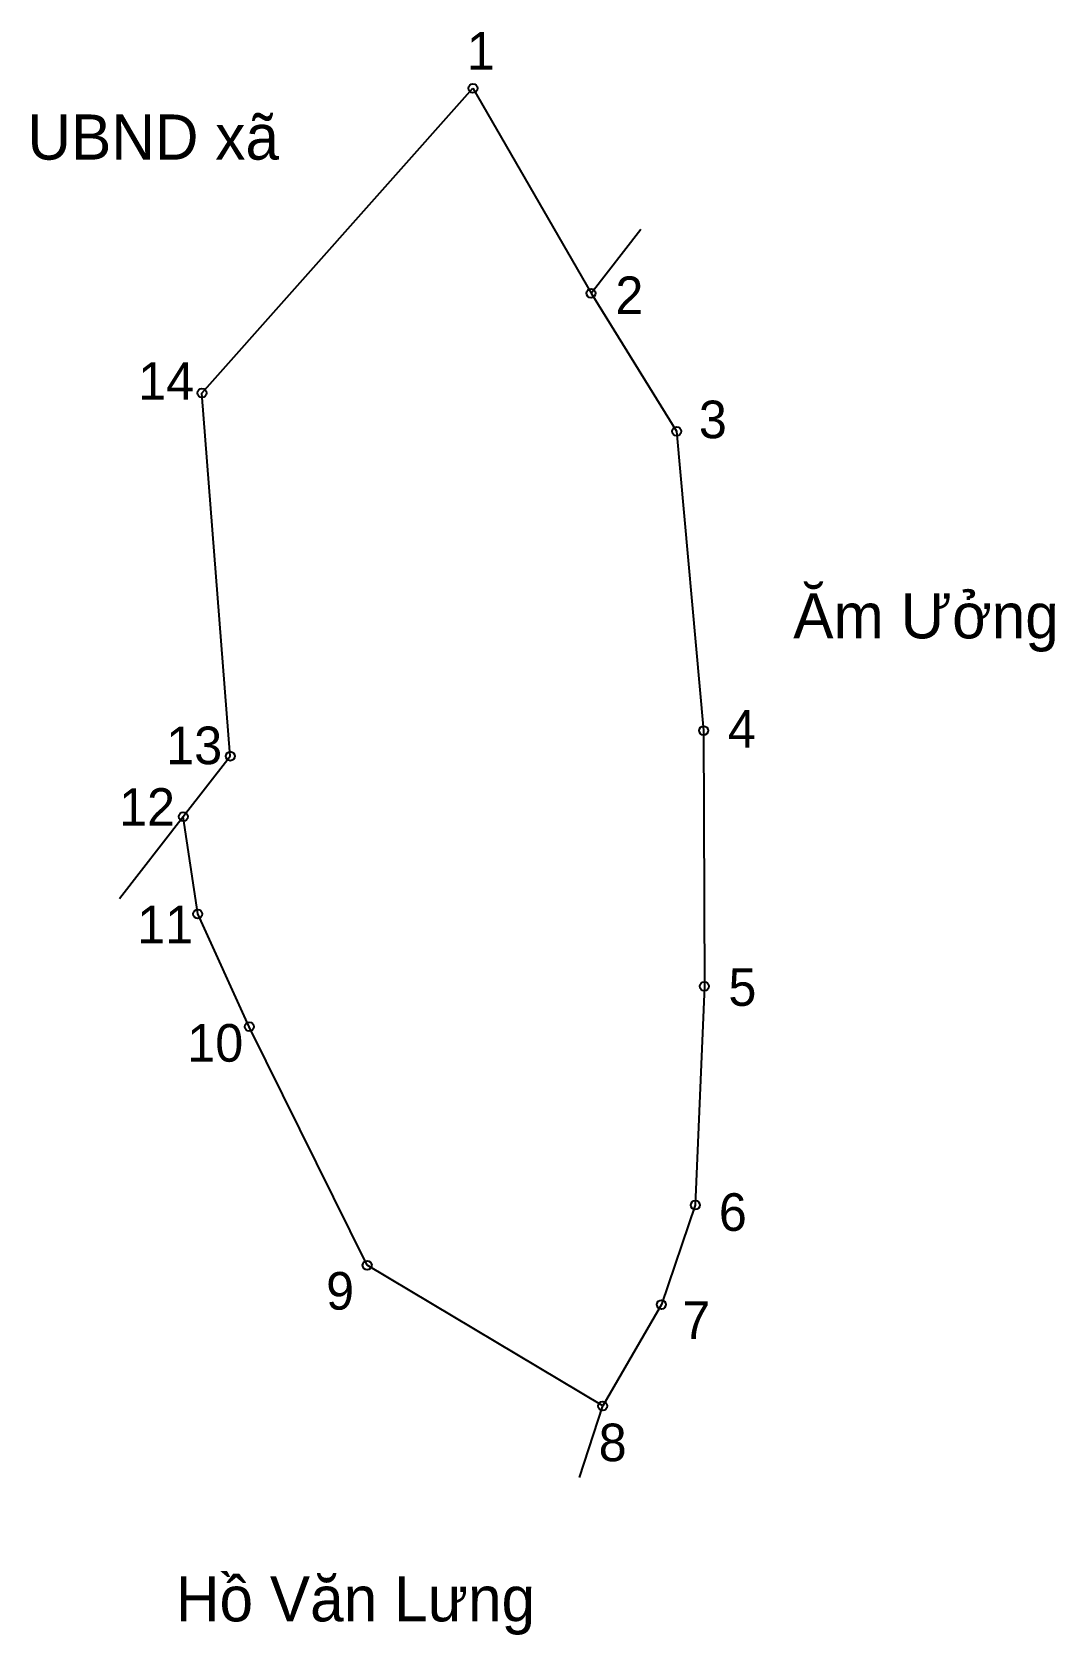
# Model space of a CAD drawing. Extents: x 547732 to 547845, y 1824111 to 1824287.
import ezdxf

# ---------------------------------------------------------------- set-up
doc = ezdxf.new("R2010")
doc.units = 0
for name, color, linetype in [('CanhThua', 7, 'Continuous'), ('MocDinhThua', 7, 'Continuous'), ('RauThua', 7, 'Continuous'), ('SoHieuDinhThua', 7, 'Continuous'), ('TenChuLanCan', 7, 'Continuous')]:
    doc.layers.add(name, color=color, linetype=linetype)

msp = doc.modelspace()

# ---------------------------------------------------------------- linework, layer by layer
at = {"layer": 'CanhThua'}
for p, q in [((547751.08, 1824247.46), (547780.78, 1824280.86)), ((547780.78, 1824280.86), (547793.72, 1824258.4)), ((547793.72, 1824258.4), (547803.1, 1824243.27)), ((547754.19, 1824207.67), (547751.08, 1824247.46)), ((547803.1, 1824243.27), (547806.05, 1824210.48)), ((547806.05, 1824210.48), (547806.14, 1824182.45)), ((547749.04, 1824201.05), (547754.19, 1824207.67)), ((547750.63, 1824190.38), (547749.04, 1824201.05)), ((547756.27, 1824178.02), (547750.63, 1824190.38)), ((547806.14, 1824182.45), (547805.15, 1824158.47)), ((547769.19, 1824151.88), (547756.27, 1824178.02)), ((547805.15, 1824158.47), (547801.44, 1824147.58)), ((547795, 1824136.46), (547769.19, 1824151.88)), ((547801.44, 1824147.58), (547795, 1824136.46))]:
    msp.add_line(p, q, dxfattribs=at)
at = {"layer": 'MocDinhThua'}
for centre in [(547780.78, 1824280.86), (547793.72, 1824258.4), (547751.08, 1824247.46), (547803.1, 1824243.27), (547806.05, 1824210.48), (547754.19, 1824207.67), (547749.04, 1824201.05), (547750.63, 1824190.38), (547806.14, 1824182.45), (547756.27, 1824178.02), (547805.15, 1824158.47), (547769.19, 1824151.88), (547801.44, 1824147.58), (547795, 1824136.46)]:
    msp.add_circle(centre, 0.495, dxfattribs=at)
at = {"layer": 'RauThua'}
for p, q in [((547793.72, 1824258.4), (547799.19, 1824265.42)), ((547742.04, 1824192.07), (547749.04, 1824201.05)), ((547792.45, 1824128.64), (547795, 1824136.46))]:
    msp.add_line(p, q, dxfattribs=at)

# ---------------------------------------------------------------- texts
at = {"layer": 'SoHieuDinhThua'}
for s, height, p in [('1', 4.12, (547780.12, 1824282.9)), ('2', 4.12, (547796.39, 1824256.12)), ('14', 4.122, (547744.11, 1824246.72)), ('3', 4.12, (547805.54, 1824242.51)), ('4', 4.12, (547808.71, 1824208.61)), ('13', 4.122, (547747.17, 1824206.79)), ('12', 4.122, (547742, 1824200.04)), ('11', 4.122, (547744, 1824187.15)), ('5', 4.12, (547808.78, 1824180.31)), ('10', 4.122, (547749.48, 1824174.19)), ('6', 4.12, (547807.73, 1824155.65)), ('9', 4.12, (547764.69, 1824147.02)), ('7', 4.12, (547803.72, 1824143.81)), ('8', 4.12, (547794.56, 1824130.41))]:
    msp.add_text(s, height=height, dxfattribs=at).set_placement(p)
at = {"layer": 'TenChuLanCan'}
for s, p in [('UBND xã', (547731.96, 1824273.04)), ('Ăm Ưởng', (547815.88, 1824220.58)), ('Hồ Văn Lưng', (547748.23, 1824112.86))]:
    msp.add_text(s, height=4.947, dxfattribs=at).set_placement(p)

doc.saveas('drawing.dxf')
